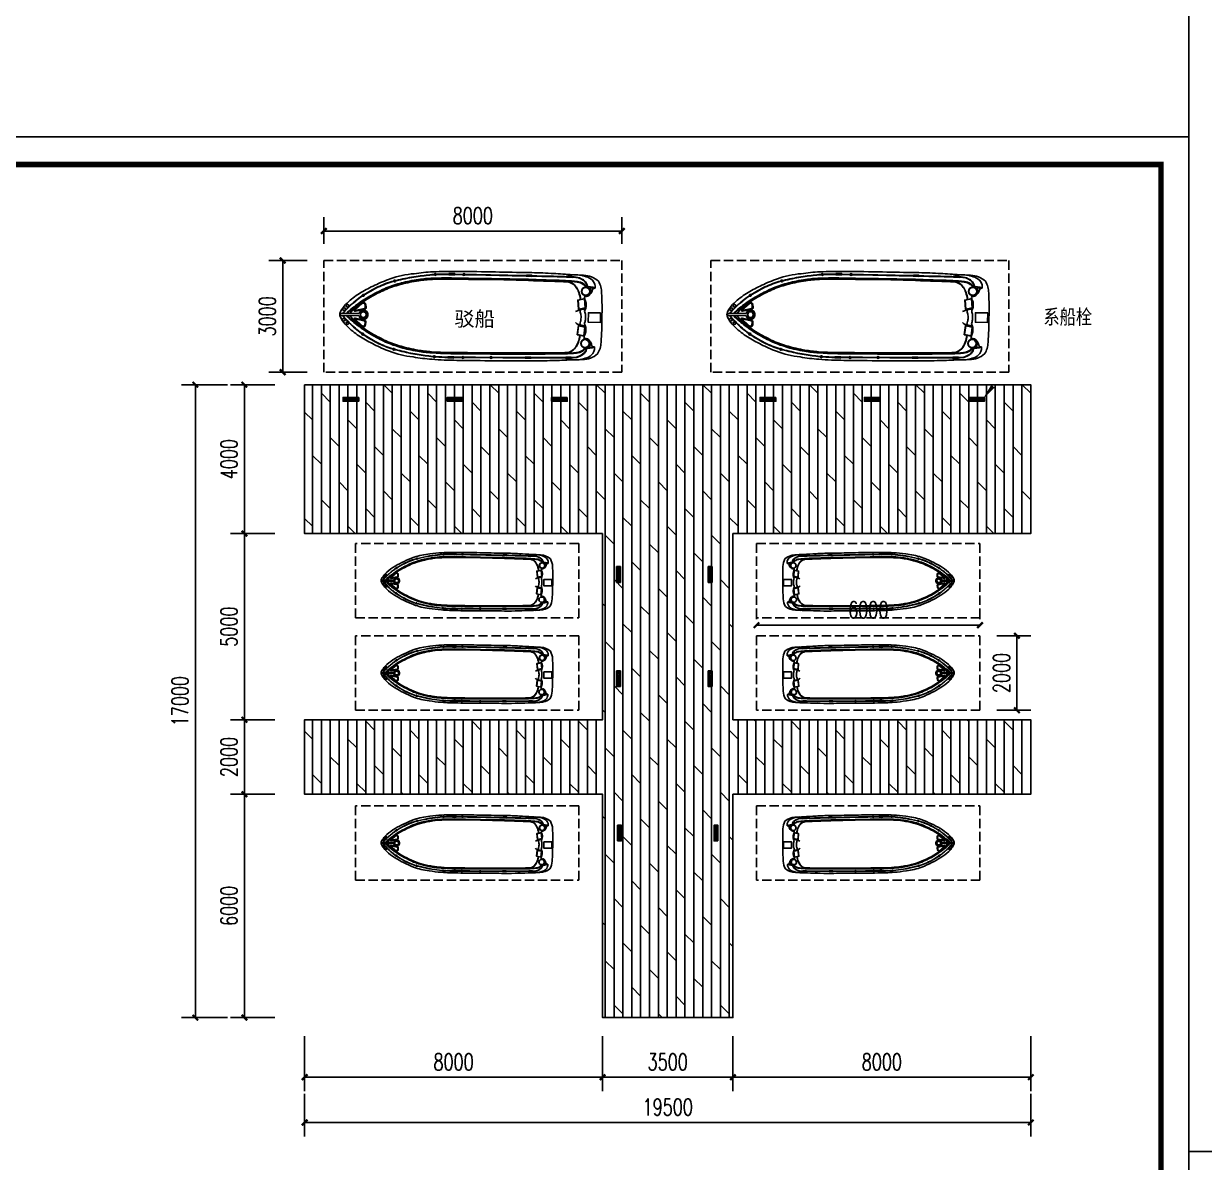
# Model space of a CAD drawing. Extents: x 343640352 to 343860175, y 671810750 to 672046431.
# Drawn here: x 343775422 to 343807129, y 671969740 to 672000327 of the extents above; entities that cross this region are included whole.
import ezdxf

# ---------------------------------------------------------------- set-up
doc = ezdxf.new("R2010")
doc.units = 0
doc.header["$LTSCALE"] = 1000
doc.linetypes.add('-6_350_HOLE$0$DASH', pattern=[0.35, 0.25, -0.1])
doc.layers.add('00标注文字', color=2, linetype='Continuous', lineweight=15)
for name, color, linetype in [('DIM_SYMB', 3, 'Continuous'), ('furniture', 6, 'Continuous'), ('PUB_DIM', 3, 'Continuous'), ('PUB_TEXT', 7, 'Continuous'), ('栏杆', 6, 'Continuous')]:
    doc.layers.add(name, color=color, linetype=linetype)
doc.styles.add('-宋体', font='', dxfattribs={"width": 0.8})
doc.styles.add('_TCH_DIM_T3', font='SIMPLEX.shx', dxfattribs={"width": 0.705882, "bigfont": 'hztxt.shx'})
doc.styles.get("Standard").update_dxf_attribs({"font": ''})
doc.styles.get('-宋体').set_extended_font_data('SimSun')
doc.styles.get('Standard').set_extended_font_data('SimSun')
doc.dimstyles.new('_TCH_ARCH&&150', dxfattribs={"dimtxt": 446.25, "dimasz": 150, "dimexe": 375, "dimexo": 450, "dimgap": 189.375, "dimtad": 1, "dimdec": 0, "dimzin": 0, "dimdsep": 46, "dimtxsty": '_TCH_DIM_T3', "dimblk": 'ARCHTICK', "dimcen": 0.09, "dimclrt": 7, "dimazin": 2, "dimtfac": 1, "dimtdec": 0, "dimtix": 1, "dimtmove": 2, "dimatfit": 3, "dimfxl": 0, "dimtolj": 1, "dimtzin": 0, "dimarcsym": 0})

# ---------------------------------------------------------------- blocks, each defined once
blk = doc.blocks.new('游艇码头系船柱')
at = {"layer": 'DIM_SYMB'}
for p, q in [((0.04, 0.1), (0.045, 0.1)), ((0.04, 0.05), (0.045, 0.05)), ((0.045, 0.1), (0.045, 0.05)), ((0.045, 0.095), (0.096, 0.095)), ((0.045, 0.055), (0.096, 0.055)), ((0.15, 0.11), (0.19, 0.11)), ((0.15, 0.04), (0.19, 0.04)), ((0.43, 0.095), (0.18, 0.095)), ((0.43, 0.055), (0.18, 0.055)), ((0.46, 0.11), (0.42, 0.11)), ((0.46, 0.04), (0.42, 0.04)), ((0.565, 0.095), (0.514, 0.095)), ((0.565, 0.055), (0.514, 0.055)), ((0.57, 0.1), (0.565, 0.1)), ((0.565, 0.1), (0.565, 0.05)), ((0.57, 0.05), (0.565, 0.05))]:
    blk.add_line(p, q, dxfattribs=at)
blk.add_lwpolyline([(0, 0.15), (0.61, 0.15), (0.61, 0), (0, 0)], close=True, dxfattribs=at)
for centre, radius in [((0.13, 0.075), 0.04), ((0.13, 0.075), 0.035), ((0.48, 0.075), 0.04), ((0.48, 0.075), 0.035)]:
    blk.add_circle(centre, radius, dxfattribs=at)
for centre, radius, start, end in [((0.046, 0.075), 0.0256, 102.6804, 257.3196), ((0.151, 0.075), 0.035, 325.1501, 34.8499), ((0.19, 0.075), 0.035, 34.8499, 90), ((0.19, 0.075), 0.035, 270, 325.1501), ((0.42, 0.075), 0.035, 90, 145.1501), ((0.42, 0.075), 0.035, 214.8499, 270), ((0.459, 0.075), 0.035, 145.1501, 214.8499), ((0.564, 0.075), 0.0256, 282.6804, 77.3196)]:
    blk.add_arc(centre, radius, start, end, dxfattribs=at)
blk = doc.blocks.new('*U22')
at = {"layer": '00标注文字', "xscale": -693.1336901761795, "yscale": 693.1336901761795, "zscale": 693.1336901761795}
blk.add_blockref('游艇码头系船柱', (211, -52), dxfattribs=at)
blk = doc.blocks.new('*U23')
at = {"layer": '栏杆', "color": 0, "linetype": 'ByBlock', "lineweight": -2, "transparency": 16777216}
for p in [(0, 0), (2800, 0)]:
    blk.add_blockref('*U22', p, dxfattribs=at)
blk = doc.blocks.new('*U24')
at = {"layer": '00标注文字', "xscale": -693.1336901761795, "yscale": 693.1336901761795, "zscale": 693.1336901761795}
blk.add_blockref('游艇码头系船柱', (211, -52), dxfattribs=at)
blk = doc.blocks.new('*U25')
at = {"layer": '栏杆', "color": 0, "linetype": 'ByBlock', "lineweight": -2, "transparency": 16777216}
for p in [(0, 0), (2800, 0)]:
    blk.add_blockref('*U24', p, dxfattribs=at)
blk = doc.blocks.new('A$C8620f102')
for p, q in [((1.268, 1.921), (1.262, 1.909)), ((3.833, 1.921), (3.84, 1.909))]:
    blk.add_line(p, q)
for points in [[(2.551, 1.341, -0.01736), (1.42, 1.368, -0.12634), (0.887, 1.52, -0.172899), (0.62, 2.207, -0.013884), (0.596, 2.82, -0.008973), (0.555, 3.695, -0.01509), (0.528, 4.697, 0.002245), (0.518, 6.241, -0.003342), (0.514, 7.955, -0.016984), (0.549, 9.103, -0.024546), (0.644, 9.964, -0.067942), (0.894, 11.047, -0.033948), (1.197, 11.753, -0.022001), (1.533, 12.382, -0.042872), (1.956, 12.94, -0.059514), (2.26, 13.208, -0.046364), (2.433, 13.309, -0.104882), (2.551, 13.341, -0.104882)], [(0.682, 3.757, 0.006425), (0.669, 4.701, 0.002217), (0.659, 6.243, -0.003368), (0.649, 7.97, -0.024633), (0.668, 9.058, -0.015037), (0.757, 9.773, -0.025439), (0.825, 10.169, -0.013843), (1.017, 10.982, -0.040266), (1.317, 11.705, -0.016729), (1.689, 12.335, -0.029739), (2.166, 12.908, 0.01525), (2.423, 13.147, -0.132389), (2.478, 13.181, -0.028442), (2.502, 13.188, -0.028442)], [(0.695, 3.757, 0.006424), (0.683, 4.702, 0.002217), (0.672, 6.243, -0.003368), (0.662, 7.97, -0.024633), (0.682, 9.057, -0.015038), (0.77, 9.771, -0.025461), (0.838, 10.166, -0.013839), (1.03, 10.978, -0.040238), (1.329, 11.698, -0.016715), (1.701, 12.327, -0.029693), (2.176, 12.898, 0.015234), (2.433, 13.137, -0.134036), (2.482, 13.168, -0.024879), (2.502, 13.174, -0.024879)], [(0.842, 9.12, -0.031596), (0.907, 9.752, -0.004928), (0.985, 10.169, -0.02844), (1.18, 10.88, -0.042875), (1.475, 11.56, -0.035347), (1.839, 12.205, -0.024093), (2.247, 12.759, -0.079837), (2.502, 13.025)], [(0.855, 9.119, -0.031592), (0.92, 9.75, -0.004926), (0.999, 10.166, -0.028436), (1.193, 10.875, -0.042895), (1.487, 11.554, -0.035363), (1.851, 12.197, -0.024111), (2.258, 12.751, -0.077658), (2.502, 13.008, -0.077658)], [(0.869, 9.119, -0.031588), (0.934, 9.748, -0.004924), (1.012, 10.163, -0.028433), (1.207, 10.871, -0.042917), (1.499, 11.548, -0.035379), (1.862, 12.19, -0.02413), (2.269, 12.742, -0.075408), (2.502, 12.99, -0.075408)], [(2.551, 1.341, 0.01736), (3.681, 1.368, 0.12634), (4.214, 1.52, 0.172899), (4.481, 2.207, 0.013884), (4.505, 2.82, 0.008973), (4.546, 3.695, 0.01509), (4.573, 4.697, -0.002245), (4.583, 6.241, 0.003342), (4.587, 7.955, 0.016984), (4.552, 9.103, 0.024546), (4.457, 9.964, 0.067942), (4.207, 11.047, 0.033948), (3.904, 11.753, 0.022001), (3.568, 12.382, 0.042872), (3.145, 12.94, 0.059514), (2.841, 13.208, 0.046364), (2.668, 13.309, 0.104882), (2.551, 13.341, 0.104882)], [(4.42, 3.757, -0.006425), (4.432, 4.701, -0.002217), (4.442, 6.243, 0.003368), (4.453, 7.97, 0.024633), (4.433, 9.058, 0.015037), (4.344, 9.773, 0.025439), (4.276, 10.169, 0.013843), (4.084, 10.982, 0.040266), (3.784, 11.705, 0.016729), (3.412, 12.335, 0.029739), (2.935, 12.908, -0.01525), (2.678, 13.147, 0.132389), (2.623, 13.181, 0.028442), (2.599, 13.188, 0.028442)], [(4.406, 3.757, -0.006424), (4.418, 4.702, -0.002217), (4.429, 6.243, 0.003368), (4.439, 7.97, 0.024633), (4.419, 9.057, 0.015038), (4.331, 9.771, 0.025461), (4.263, 10.166, 0.013839), (4.071, 10.978, 0.040238), (3.772, 11.698, 0.016715), (3.4, 12.327, 0.029693), (2.925, 12.898, -0.015234), (2.668, 13.137, 0.134036), (2.619, 13.168, 0.024879), (2.599, 13.174, 0.024879)], [(4.259, 9.12, 0.031596), (4.194, 9.752, 0.004928), (4.116, 10.169, 0.02844), (3.921, 10.88, 0.042875), (3.626, 11.56, 0.035347), (3.262, 12.205, 0.024093), (2.854, 12.759, 0.079837), (2.599, 13.025)], [(4.246, 9.119, 0.031592), (4.181, 9.75, 0.004926), (4.103, 10.166, 0.028436), (3.908, 10.875, 0.042895), (3.614, 11.554, 0.035363), (3.25, 12.197, 0.024111), (2.843, 12.751, 0.077658), (2.599, 13.008, 0.077658)], [(4.232, 9.119, 0.031588), (4.167, 9.748, 0.004924), (4.089, 10.163, 0.028433), (3.895, 10.871, 0.042917), (3.602, 11.548, 0.035379), (3.239, 12.19, 0.02413), (2.832, 12.742, 0.075408), (2.599, 12.99, 0.075408)], [(0.897, 9.118, -0.031581), (0.961, 9.743, -0.00492), (1.039, 10.157, -0.028426), (1.233, 10.862, -0.042959), (1.524, 11.536, -0.035411), (1.885, 12.175, -0.028829), (2.227, 12.638, -0.092336), (2.502, 12.86, -0.080328)], [(2.093, 12.151), (2.204, 12.143, 0.382221), (2.306, 12.207), (2.389, 12.629, 0.786544), (2.329, 12.677), (2.011, 12.339, 0.616464), (2.093, 12.151, 3.844907)], [(4.204, 9.118, 0.031581), (4.14, 9.743, 0.00492), (4.062, 10.157, 0.028426), (3.868, 10.862, 0.042959), (3.577, 11.536, 0.035411), (3.216, 12.175, 0.028829), (2.874, 12.638, 0.092336), (2.599, 12.86, 0.080328)], [(3.008, 12.151), (2.897, 12.143, -0.382221), (2.795, 12.207), (2.712, 12.629, -0.786544), (2.772, 12.677), (3.09, 12.339, -0.616464), (3.008, 12.151, -3.844907)], [(0.842, 9.12), (0.822, 8.712), (0.812, 8.241), (0.817, 7.472), (0.817, 6.417), (0.837, 4.724, -0.002601), (0.857, 3.805, 0.004411), (0.873, 3.024, 0.013009), (0.91, 2.487, 0.113396), (1.012, 2.2, 0.146005), (1.152, 2.079, 1.595219)], [(0.855, 9.119), (0.836, 8.712), (0.826, 8.241), (0.831, 7.472), (0.831, 6.417), (0.851, 4.724, -0.002601), (0.871, 3.805, 0.004411), (0.887, 3.024, 0.013003), (0.923, 2.488, 0.113337), (1.023, 2.207, 0.144821), (1.155, 2.093, 0.138987)], [(0.869, 9.119), (0.85, 8.711), (0.84, 8.24), (0.845, 7.472), (0.845, 6.417), (0.864, 4.725, -0.002601), (0.885, 3.806, 0.00441), (0.901, 3.025, 0.012997), (0.937, 2.49, 0.113276), (1.035, 2.215, 0.142458), (1.159, 2.106, 0.142458)], [(0.897, 9.117), (0.877, 8.711), (0.868, 8.24), (0.873, 7.472), (0.873, 6.417), (0.892, 4.725, -0.002601), (0.912, 3.806, 0.00441), (0.929, 3.026, 0.002867), (0.934, 2.908, 0.002867)], [(4.232, 9.119), (4.251, 8.711), (4.261, 8.24), (4.256, 7.472), (4.256, 6.417), (4.237, 4.725, 0.002601), (4.217, 3.806, -0.00441), (4.2, 3.025, -0.012997), (4.164, 2.49, -0.113276), (4.066, 2.215, -0.142458), (3.942, 2.106, -0.142458)], [(4.246, 9.119), (4.265, 8.712), (4.275, 8.241), (4.27, 7.472), (4.27, 6.417), (4.25, 4.724, 0.002601), (4.23, 3.805, -0.004411), (4.214, 3.024, -0.013003), (4.178, 2.488, -0.113337), (4.078, 2.207, -0.144821), (3.946, 2.093, -0.138987)], [(4.259, 9.12), (4.279, 8.712), (4.289, 8.241), (4.284, 7.472), (4.284, 6.417), (4.264, 4.724, 0.002601), (4.244, 3.805, -0.004411), (4.228, 3.024, -0.013009), (4.191, 2.487, -0.113396), (4.089, 2.2, -0.146005), (3.949, 2.079, -1.595219)], [(4.204, 9.117), (4.224, 8.711), (4.233, 8.24), (4.228, 7.472), (4.228, 6.417), (4.209, 4.725, 0.002601), (4.189, 3.806, -0.00441), (4.172, 3.026, -0.002867), (4.167, 2.908, -0.002867)], [(0.682, 3.757, -0.002942), (0.692, 3.07, 0.002013), (0.701, 2.633, 0.130442), (0.778, 2.321, 0.261246), (1.143, 2.01, 0.209197)], [(0.695, 3.757, -0.002941), (0.705, 3.07, 0.002014), (0.715, 2.633, 0.130992), (0.791, 2.327, 0.261832), (1.146, 2.024, 0.261832)], [(1.73, 2.337, -0.043334), (1.415, 2.417, -0.18333), (0.998, 2.737, -0.123985), (0.911, 3.114, 0.015377), (0.892, 3.387)], [(3.371, 2.337, 0.043334), (3.687, 2.417, 0.18333), (4.103, 2.737, 0.123985), (4.19, 3.114, -0.015377), (4.209, 3.387)], [(4.406, 3.757, 0.002941), (4.396, 3.07, -0.002014), (4.386, 2.633, -0.130992), (4.31, 2.327, -0.261832), (3.955, 2.024, -0.261832)], [(4.42, 3.757, 0.002942), (4.41, 3.07, -0.002013), (4.4, 2.633, -0.130442), (4.323, 2.321, -0.261246), (3.958, 2.01, -0.209197)], [(1.727, 2.323, -0.043195), (1.41, 2.404, -0.183415), (0.986, 2.73, -0.094511), (0.901, 3.02)], [(3.374, 2.323, 0.043195), (3.691, 2.404, 0.183415), (4.115, 2.73, 0.094511), (4.2, 3.02)], [(1.205, 1.672, -0.164393), (0.99, 1.699, -0.188684), (0.742, 1.936, -0.10758), (0.602, 2.549)], [(3.896, 1.672, 0.164393), (4.111, 1.699, 0.188684), (4.359, 1.936, 0.10758), (4.499, 2.549)]]:
    blk.add_lwpolyline(points, format="xyb")
for points in [[(2.502, 12.456), (2.502, 13.3)], [(2.502, 13.3), (2.502, 12.45)], [(2.599, 13.3), (2.599, 12.45)], [(2.599, 12.456), (2.599, 13.3)], [(0.643, 8.368), (0.619, 8.368), (0.619, 8.105), (0.645, 8.105)], [(0.659, 8.105), (0.677, 8.105), (0.677, 8.368), (0.657, 8.368)], [(4.442, 8.105), (4.424, 8.105), (4.424, 8.368), (4.444, 8.368)], [(4.458, 8.368), (4.482, 8.368), (4.482, 8.105), (4.456, 8.105)], [(0.669, 4.823), (0.651, 4.823), (0.651, 4.571), (0.672, 4.571)], [(0.686, 4.571), (0.7, 4.571), (0.7, 4.823), (0.682, 4.823)], [(4.415, 4.571), (4.401, 4.571), (4.401, 4.823), (4.419, 4.823)], [(4.432, 4.823), (4.45, 4.823), (4.45, 4.571), (4.429, 4.571)], [(0.693, 2.976), (0.668, 2.976), (0.668, 2.721), (0.699, 2.721)], [(0.712, 2.721), (0.722, 2.721), (0.722, 2.976), (0.707, 2.976)], [(4.389, 2.721), (4.379, 2.721), (4.379, 2.976), (4.394, 2.976)], [(4.408, 2.976), (4.433, 2.976), (4.433, 2.721), (4.402, 2.721)]]:
    blk.add_lwpolyline(points)
for points in [[(2.095, 12.185), (2.208, 12.177, 0.383069), (2.273, 12.216), (2.356, 12.642, 0.853636), (2.351, 12.65), (2.037, 12.316, 0.613527)], [(3.006, 12.185), (2.893, 12.177, -0.383069), (2.828, 12.216), (2.745, 12.642, -0.853636), (2.75, 12.65), (3.064, 12.316, -0.613527)]]:
    blk.add_lwpolyline(points, format="xyb", close=True)
for points in [[(2.125, 2.097), (2.184, 2.415), (1.757, 2.461), (1.687, 2.14)], [(2.113, 2.112), (2.168, 2.403), (1.768, 2.446), (1.703, 2.153)], [(2.976, 2.097), (2.917, 2.415), (3.344, 2.461), (3.414, 2.14)], [(2.988, 2.112), (2.933, 2.403), (3.333, 2.446), (3.398, 2.153)], [(2.333, 1.403), (2.333, 1.961), (2.768, 1.961), (2.768, 1.403)]]:
    blk.add_lwpolyline(points, close=True)
for centre, radius in [((2.154, 12.993), 0.0564), ((2.313, 13.148), 0.0628), ((2.788, 13.148), 0.0628), ((2.947, 12.993), 0.0564), ((2.537, 12.256), 0.139), ((2.564, 12.256), 0.139), ((1.354, 2.097), 0.196), ((1.354, 2.097), 0.182), ((3.747, 2.097), 0.196), ((3.747, 2.097), 0.182)]:
    blk.add_circle(centre, radius)
for centre, radius, start, end in [((2.551, 13.234), 0.0821, 53.9074, 126.0926), ((2.551, 13.234), 0.0821, 53.9074, 126.0926), ((2.537, 12.256), 0.204, 99.884, 72.3335), ((2.564, 12.256), 0.204, 107.6665, 80.116), ((1.663, 12.276), 0.0427, 70.2304, 225.3725), ((1.663, 12.276), 0.0427, 244.0102, 51.5927), ((3.438, 12.276), 0.0427, 128.4073, 295.9898), ((3.438, 12.276), 0.0427, 314.6275, 109.7696), ((0.986, 10.846), 0.0427, 81.6158, 249.7115), ((0.986, 10.846), 0.0427, 268.3466, 62.9808), ((4.115, 10.846), 0.0427, 117.0192, 271.6534), ((4.115, 10.846), 0.0427, 290.2885, 98.3842), ((0.667, 8.989), 0.0427, 91.3196, 261.7261), ((0.667, 8.989), 0.0427, 280.385, 72.6607), ((4.434, 8.989), 0.0427, 107.3393, 259.615), ((4.434, 8.989), 0.0427, 278.2739, 88.6804), ((0.652, 7.675), 0.0427, 95.0301, 265.1292), ((0.652, 7.675), 0.0427, 283.7894, 76.3699), ((4.449, 7.675), 0.0427, 103.6301, 256.2106), ((4.449, 7.675), 0.0427, 274.8708, 84.9699), ((4.439, 6.391), 0.0427, 101.222, 257.4711), ((4.439, 6.391), 0.0427, 276.0953, 82.5978), ((1.773, 1.953), 0.633, 165.9957, 206.3313), ((1.816, 1.84), 0.633, 172.1254, 195.3579), ((1.354, 2.097), 0.238, 225.7726, 10.6742), ((1.354, 2.097), 0.21, 243.7243, 10.6742), ((3.747, 2.097), 0.238, 169.3258, 314.2274), ((3.747, 2.097), 0.21, 169.3258, 296.2757), ((3.328, 1.953), 0.633, 333.6687, 14.0043), ((3.285, 1.84), 0.633, 344.6421, 7.8746)]:
    blk.add_arc(centre, radius, start, end)
for points in [[(2.285, 2.551), (2.245, 2.458), (2.204, 2.333), (2.16, 2.098)], [(2.792, 2.551), (2.856, 2.458), (2.897, 2.333), (2.941, 2.098)], [(1.532, 1.939), (1.472, 1.874), (1.333, 1.805), (1.252, 1.781), (1.213, 1.726), (1.205, 1.672)], [(2.551, 2.09), (2.435, 2.096), (2.358, 2.113), (2.259, 2.137), (2.176, 2.105), (1.995, 2.067), (1.801, 2.095), (1.703, 2.137), (1.639, 2.146), (1.547, 2.133)], [(2.551, 2.09), (2.666, 2.096), (2.743, 2.113), (2.842, 2.137), (2.925, 2.105), (3.106, 2.067), (3.3, 2.095), (3.399, 2.137), (3.462, 2.146), (3.554, 2.133)], [(3.569, 1.939), (3.629, 1.874), (3.768, 1.805), (3.849, 1.781), (3.888, 1.726), (3.896, 1.672)]]:
    blk.add_spline(points, degree=3)
for points in [[(2.551, 2.297), (2.512, 2.298), (2.446, 2.299), (2.351, 2.319), (2.271, 2.356), (2.221, 2.334), (2.203, 2.325)], [(2.551, 2.297), (2.589, 2.298), (2.655, 2.299), (2.75, 2.319), (2.83, 2.356), (2.88, 2.334), (2.898, 2.325)]]:
    blk.add_open_spline(points, degree=3, knots=[0, 0, 0, 0, 0.00840925, 0.01405459, 0.02148076, 0.02583256, 0.02583256, 0.02583256, 0.02583256])
blk = doc.blocks.new('rgthtyjyuk')
blk.add_lwpolyline([(0, 0), (420, 0), (420, 297), (0, 297)], close=True)
at = {"const_width": 1}
blk.add_lwpolyline([(6.97, 5), (415, 5), (415, 292), (6.97, 292)], close=True, dxfattribs=at)
blk = doc.blocks.new('_ArchTick')
at = {"color": 0, "linetype": 'ByBlock', "const_width": 0.4}
blk.add_lwpolyline([(-0.5, -0.5), (0.5, 0.5)], dxfattribs=at)
blk = doc.blocks.new('*D236')
at = {"layer": 'Defpoints', "color": 0, "transparency": 16777216}
for p in [(343782968, 671972028), (343802468, 671972028), (343802468, 671970812)]:
    blk.add_point(p, dxfattribs=at)
at = {"layer": 'PUB_DIM', "color": 0, "lineweight": -2, "transparency": 16777216}
for p, q in [((343782968, 671971578), (343782968, 671970437)), ((343802468, 671971578), (343802468, 671970437)), ((343782968, 671970812), (343802468, 671970812))]:
    blk.add_line(p, q, dxfattribs=at)
at = {"layer": 'PUB_DIM', "color": 0, "lineweight": -2, "transparency": 16777216, "xscale": 150, "yscale": 150, "zscale": 150, "rotation": 180}
blk.add_blockref('_ArchTick', (343782968, 671970812), dxfattribs=at)
at = {"layer": 'PUB_DIM', "color": 0, "lineweight": -2, "transparency": 16777216, "xscale": 150, "yscale": 150, "zscale": 150}
blk.add_blockref('_ArchTick', (343802468, 671970812), dxfattribs=at)
at = {"layer": 'PUB_DIM', "color": 7, "transparency": 16777216, "insert": (343792718, 671971224), "char_height": 446.2, "attachment_point": 5, "style": '_TCH_DIM_T3'}
blk.add_mtext('\\A1;19500', dxfattribs=at)
blk = doc.blocks.new('*D237')
at = {"layer": 'Defpoints', "color": 0, "transparency": 16777216}
for p in [(343782967.552927, 671973577.813153), (343790967.552927, 671973577.813153), (343790967.552927, 671972027.813153)]:
    blk.add_point(p, dxfattribs=at)
at = {"layer": 'PUB_DIM', "color": 0, "lineweight": -2, "transparency": 16777216}
for p, q in [((343782967.552927, 671973127.813153), (343782967.552927, 671971652.813153)), ((343790967.552927, 671973127.813153), (343790967.552927, 671971652.813153)), ((343782967.552927, 671972027.813153), (343790967.552927, 671972027.813153))]:
    blk.add_line(p, q, dxfattribs=at)
at = {"layer": 'PUB_DIM', "color": 0, "lineweight": -2, "transparency": 16777216, "xscale": 150, "yscale": 150, "zscale": 150, "rotation": 180}
blk.add_blockref('_ArchTick', (343782967.552927, 671972027.813153), dxfattribs=at)
at = {"layer": 'PUB_DIM', "color": 0, "lineweight": -2, "transparency": 16777216, "xscale": 150, "yscale": 150, "zscale": 150}
blk.add_blockref('_ArchTick', (343790967.552927, 671972027.813153), dxfattribs=at)
at = {"layer": 'PUB_DIM', "color": 7, "transparency": 16777216, "insert": (343786967.552927, 671972440.313153), "char_height": 446.25, "attachment_point": 5, "style": '_TCH_DIM_T3'}
blk.add_mtext('\\A1;8000', dxfattribs=at)
blk = doc.blocks.new('*D238')
at = {"layer": 'Defpoints', "color": 0, "transparency": 16777216}
for p in [(343790967.552927, 671973577.813153), (343794467.552927, 671973577.813153), (343794467.552927, 671972027.813153)]:
    blk.add_point(p, dxfattribs=at)
at = {"layer": 'PUB_DIM', "color": 0, "lineweight": -2, "transparency": 16777216}
for p, q in [((343790967.552927, 671973127.813153), (343790967.552927, 671971652.813153)), ((343794467.552927, 671973127.813153), (343794467.552927, 671971652.813153)), ((343790967.552927, 671972027.813153), (343794467.552927, 671972027.813153))]:
    blk.add_line(p, q, dxfattribs=at)
at = {"layer": 'PUB_DIM', "color": 0, "lineweight": -2, "transparency": 16777216, "xscale": 150, "yscale": 150, "zscale": 150, "rotation": 180}
blk.add_blockref('_ArchTick', (343790967.552927, 671972027.813153), dxfattribs=at)
at = {"layer": 'PUB_DIM', "color": 0, "lineweight": -2, "transparency": 16777216, "xscale": 150, "yscale": 150, "zscale": 150}
blk.add_blockref('_ArchTick', (343794467.552927, 671972027.813153), dxfattribs=at)
at = {"layer": 'PUB_DIM', "color": 7, "transparency": 16777216, "insert": (343792717.552927, 671972440.313153), "char_height": 446.25, "attachment_point": 5, "style": '_TCH_DIM_T3'}
blk.add_mtext('\\A1;3500', dxfattribs=at)
blk = doc.blocks.new('*D239')
at = {"layer": 'Defpoints', "color": 0, "transparency": 16777216}
for p in [(343794467.552927, 671973577.813153), (343802467.552927, 671973577.813153), (343802467.552927, 671972027.813153)]:
    blk.add_point(p, dxfattribs=at)
at = {"layer": 'PUB_DIM', "color": 0, "lineweight": -2, "transparency": 16777216}
for p, q in [((343794467.552927, 671973127.813153), (343794467.552927, 671971652.813153)), ((343802467.552927, 671973127.813153), (343802467.552927, 671971652.813153)), ((343794467.552927, 671972027.813153), (343802467.552927, 671972027.813153))]:
    blk.add_line(p, q, dxfattribs=at)
at = {"layer": 'PUB_DIM', "color": 0, "lineweight": -2, "transparency": 16777216, "xscale": 150, "yscale": 150, "zscale": 150, "rotation": 180}
blk.add_blockref('_ArchTick', (343794467.552927, 671972027.813153), dxfattribs=at)
at = {"layer": 'PUB_DIM', "color": 0, "lineweight": -2, "transparency": 16777216, "xscale": 150, "yscale": 150, "zscale": 150}
blk.add_blockref('_ArchTick', (343802467.552927, 671972027.813153), dxfattribs=at)
at = {"layer": 'PUB_DIM', "color": 7, "transparency": 16777216, "insert": (343798467.552927, 671972440.313153), "char_height": 446.25, "attachment_point": 5, "style": '_TCH_DIM_T3'}
blk.add_mtext('\\A1;8000', dxfattribs=at)
blk = doc.blocks.new('*D245')
at = {"layer": 'Defpoints', "color": 0, "transparency": 16777216}
for p in [(343780033, 671990629), (343781350, 671990629), (343781350, 671973629)]:
    blk.add_point(p, dxfattribs=at)
at = {"layer": 'PUB_DIM', "color": 0, "lineweight": -2, "transparency": 16777216}
for p, q in [((343780900, 671990629), (343779658, 671990629)), ((343780033, 671973629), (343780033, 671990629)), ((343780900, 671973629), (343779658, 671973629))]:
    blk.add_line(p, q, dxfattribs=at)
at = {"layer": 'PUB_DIM', "color": 0, "lineweight": -2, "transparency": 16777216, "xscale": 150, "yscale": 150, "zscale": 150}
for p, rotation in [((343780033, 671990629), 90), ((343780033, 671973629), 270)]:
    blk.add_blockref('_ArchTick', p, dxfattribs=dict(at, rotation=rotation))
at = {"layer": 'PUB_DIM', "color": 7, "transparency": 16777216, "insert": (343779621, 671982129), "char_height": 446.2, "attachment_point": 5, "rotation": 90, "style": '_TCH_DIM_T3'}
blk.add_mtext('\\A1;17000', dxfattribs=at)
blk = doc.blocks.new('*D246')
at = {"layer": 'Defpoints', "color": 0, "transparency": 16777216}
for p in [(343781350, 671990629), (343782619, 671990629), (343782619, 671986629)]:
    blk.add_point(p, dxfattribs=at)
at = {"layer": 'PUB_DIM', "color": 0, "lineweight": -2, "transparency": 16777216}
for p, q in [((343782169, 671990629), (343780975, 671990629)), ((343781350, 671986629), (343781350, 671990629)), ((343782169, 671986629), (343780975, 671986629))]:
    blk.add_line(p, q, dxfattribs=at)
at = {"layer": 'PUB_DIM', "color": 0, "lineweight": -2, "transparency": 16777216, "xscale": 150, "yscale": 150, "zscale": 150}
for p, rotation in [((343781350, 671990629), 90), ((343781350, 671986629), 270)]:
    blk.add_blockref('_ArchTick', p, dxfattribs=dict(at, rotation=rotation))
at = {"layer": 'PUB_DIM', "color": 7, "transparency": 16777216, "insert": (343780937, 671988629), "char_height": 446.2, "attachment_point": 5, "rotation": 90, "style": '_TCH_DIM_T3'}
blk.add_mtext('\\A1;4000', dxfattribs=at)
blk = doc.blocks.new('*D247')
at = {"layer": 'Defpoints', "color": 0, "transparency": 16777216}
for p in [(343781350, 671986629), (343782619, 671986629), (343782619, 671981629)]:
    blk.add_point(p, dxfattribs=at)
at = {"layer": 'PUB_DIM', "color": 0, "lineweight": -2, "transparency": 16777216}
for p, q in [((343782169, 671986629), (343780975, 671986629)), ((343781350, 671981629), (343781350, 671986629)), ((343782169, 671981629), (343780975, 671981629))]:
    blk.add_line(p, q, dxfattribs=at)
at = {"layer": 'PUB_DIM', "color": 0, "lineweight": -2, "transparency": 16777216, "xscale": 150, "yscale": 150, "zscale": 150}
for p, rotation in [((343781350, 671986629), 90), ((343781350, 671981629), 270)]:
    blk.add_blockref('_ArchTick', p, dxfattribs=dict(at, rotation=rotation))
at = {"layer": 'PUB_DIM', "color": 7, "transparency": 16777216, "insert": (343780937, 671984129), "char_height": 446.2, "attachment_point": 5, "rotation": 90, "style": '_TCH_DIM_T3'}
blk.add_mtext('\\A1;5000', dxfattribs=at)
blk = doc.blocks.new('*D248')
at = {"layer": 'Defpoints', "color": 0, "transparency": 16777216}
for p in [(343781350, 671981629), (343782619, 671981629), (343782619, 671979629)]:
    blk.add_point(p, dxfattribs=at)
at = {"layer": 'PUB_DIM', "color": 0, "lineweight": -2, "transparency": 16777216}
for p, q in [((343782169, 671981629), (343780975, 671981629)), ((343781350, 671979629), (343781350, 671981629)), ((343782169, 671979629), (343780975, 671979629))]:
    blk.add_line(p, q, dxfattribs=at)
at = {"layer": 'PUB_DIM', "color": 0, "lineweight": -2, "transparency": 16777216, "xscale": 150, "yscale": 150, "zscale": 150}
for p, rotation in [((343781350, 671981629), 90), ((343781350, 671979629), 270)]:
    blk.add_blockref('_ArchTick', p, dxfattribs=dict(at, rotation=rotation))
at = {"layer": 'PUB_DIM', "color": 7, "transparency": 16777216, "insert": (343780937, 671980629), "char_height": 446.2, "attachment_point": 5, "rotation": 90, "style": '_TCH_DIM_T3'}
blk.add_mtext('\\A1;2000', dxfattribs=at)
blk = doc.blocks.new('*D249')
at = {"layer": 'Defpoints', "color": 0, "transparency": 16777216}
for p in [(343781350, 671979629), (343782619, 671979629), (343782619, 671973629)]:
    blk.add_point(p, dxfattribs=at)
at = {"layer": 'PUB_DIM', "color": 0, "lineweight": -2, "transparency": 16777216}
for p, q in [((343782169, 671979629), (343780975, 671979629)), ((343781350, 671973629), (343781350, 671979629)), ((343782169, 671973629), (343780975, 671973629))]:
    blk.add_line(p, q, dxfattribs=at)
at = {"layer": 'PUB_DIM', "color": 0, "lineweight": -2, "transparency": 16777216, "xscale": 150, "yscale": 150, "zscale": 150}
for p, rotation in [((343781350, 671979629), 90), ((343781350, 671973629), 270)]:
    blk.add_blockref('_ArchTick', p, dxfattribs=dict(at, rotation=rotation))
at = {"layer": 'PUB_DIM', "color": 7, "transparency": 16777216, "insert": (343780937, 671976629), "char_height": 446.2, "attachment_point": 5, "rotation": 90, "style": '_TCH_DIM_T3'}
blk.add_mtext('\\A1;6000', dxfattribs=at)
blk = doc.blocks.new('*D261')
at = {"layer": 'Defpoints', "color": 0, "transparency": 16777216}
for p in [(343801103, 671983885), (343802094, 671983885), (343801103, 671981885)]:
    blk.add_point(p, dxfattribs=at)
at = {"layer": 'PUB_DIM', "color": 0, "lineweight": -2, "transparency": 16777216}
for p, q in [((343801553, 671983885), (343802469, 671983885)), ((343802094, 671981885), (343802094, 671983885)), ((343801553, 671981885), (343802469, 671981885))]:
    blk.add_line(p, q, dxfattribs=at)
at = {"layer": 'PUB_DIM', "color": 0, "lineweight": -2, "transparency": 16777216, "xscale": 150, "yscale": 150, "zscale": 150}
for p, rotation in [((343802094, 671983885), 90), ((343802094, 671981885), 270)]:
    blk.add_blockref('_ArchTick', p, dxfattribs=dict(at, rotation=rotation))
at = {"layer": 'PUB_DIM', "color": 7, "transparency": 16777216, "insert": (343801681, 671982885), "char_height": 446.2, "attachment_point": 5, "rotation": 90, "style": '_TCH_DIM_T3'}
blk.add_mtext('\\A1;2000', dxfattribs=at)
blk = doc.blocks.new('*D262')
at = {"layer": 'Defpoints', "color": 0, "transparency": 16777216}
for p in [(343801103, 671984169), (343795103, 671983885), (343801103, 671983885)]:
    blk.add_point(p, dxfattribs=at)
at = {"layer": 'PUB_DIM', "color": 0, "lineweight": -2, "transparency": 16777216}
for p, q in [((343795103, 671984335), (343795103, 671984544)), ((343801103, 671984335), (343801103, 671984544)), ((343795103, 671984169), (343801103, 671984169))]:
    blk.add_line(p, q, dxfattribs=at)
at = {"layer": 'PUB_DIM', "color": 0, "lineweight": -2, "transparency": 16777216, "xscale": 150, "yscale": 150, "zscale": 150, "rotation": 180}
blk.add_blockref('_ArchTick', (343795103, 671984169), dxfattribs=at)
at = {"layer": 'PUB_DIM', "color": 0, "lineweight": -2, "transparency": 16777216, "xscale": 150, "yscale": 150, "zscale": 150}
blk.add_blockref('_ArchTick', (343801103, 671984169), dxfattribs=at)
at = {"layer": 'PUB_DIM', "color": 7, "transparency": 16777216, "insert": (343798103, 671984581), "char_height": 446.2, "attachment_point": 5, "style": '_TCH_DIM_T3'}
blk.add_mtext('\\A1;6000', dxfattribs=at)
blk = doc.blocks.new('*D263')
at = {"layer": 'Defpoints', "color": 0, "transparency": 16777216}
for p in [(343782378, 671993963), (343783484, 671993963), (343783484, 671990963)]:
    blk.add_point(p, dxfattribs=at)
at = {"layer": 'PUB_DIM', "color": 0, "lineweight": -2, "transparency": 16777216}
for p, q in [((343783034, 671993963), (343782003, 671993963)), ((343782378, 671990963), (343782378, 671993963)), ((343783034, 671990963), (343782003, 671990963))]:
    blk.add_line(p, q, dxfattribs=at)
at = {"layer": 'PUB_DIM', "color": 0, "lineweight": -2, "transparency": 16777216, "xscale": 150, "yscale": 150, "zscale": 150}
for p, rotation in [((343782378, 671993963), 90), ((343782378, 671990963), 270)]:
    blk.add_blockref('_ArchTick', p, dxfattribs=dict(at, rotation=rotation))
at = {"layer": 'PUB_DIM', "color": 7, "transparency": 16777216, "insert": (343781966, 671992463), "char_height": 446.2, "attachment_point": 5, "rotation": 90, "style": '_TCH_DIM_T3'}
blk.add_mtext('\\A1;3000', dxfattribs=at)
blk = doc.blocks.new('*D264')
at = {"layer": 'Defpoints', "color": 0, "transparency": 16777216}
for p in [(343791484, 671994756), (343783484, 671993963), (343791484, 671993963)]:
    blk.add_point(p, dxfattribs=at)
at = {"layer": 'PUB_DIM', "color": 0, "lineweight": -2, "transparency": 16777216}
for p, q in [((343783484, 671994413), (343783484, 671995131)), ((343791484, 671994413), (343791484, 671995131)), ((343783484, 671994756), (343791484, 671994756))]:
    blk.add_line(p, q, dxfattribs=at)
at = {"layer": 'PUB_DIM', "color": 0, "lineweight": -2, "transparency": 16777216, "xscale": 150, "yscale": 150, "zscale": 150, "rotation": 180}
blk.add_blockref('_ArchTick', (343783484, 671994756), dxfattribs=at)
at = {"layer": 'PUB_DIM', "color": 0, "lineweight": -2, "transparency": 16777216, "xscale": 150, "yscale": 150, "zscale": 150}
blk.add_blockref('_ArchTick', (343791484, 671994756), dxfattribs=at)
at = {"layer": 'PUB_DIM', "color": 7, "transparency": 16777216, "insert": (343787484, 671995168), "char_height": 446.2, "attachment_point": 5, "style": '_TCH_DIM_T3'}
blk.add_mtext('\\A1;8000', dxfattribs=at)

msp = doc.modelspace()

# ---------------------------------------------------------------- hatches: boundary and pattern name
at = {"layer": '栏杆', "true_color": 0xcd6928, "transparency": 33554687}
h = msp.add_hatch(dxfattribs=at)
h.set_pattern_fill('DOLMIT', color=32, scale=300, angle=90)
h.set_pattern_definition([(90, (343385990.4, 671661073.93), (-238.12262, 1e-14), []), (135, (343385990.4, 671661073.9), (-476.2449, -476.2449), [336.7564, -673.512])])
h.paths.add_polyline_path([(343782967.6, 671990628.7), (343782967.6, 671986628.7), (343790965, 671986628.7), (343790967.6, 671981628.7), (343782967.6, 671981628.7), (343782967.6, 671979628.7), (343790967.6, 671979628.7), (343790967.6, 671973628.7), (343794467.6, 671973628.7), (343794467.6, 671979628.7), (343802467.6, 671979628.7), (343802467.6, 671981628.7), (343794467.6, 671981628.7), (343794467.6, 671986628.7), (343802467.6, 671986628.7), (343802467.6, 671990628.7)])

# ---------------------------------------------------------------- linework, layer by layer
at = {"linetype": '-6_350_HOLE$0$DASH'}
for points in [[(343791484, 671993963.1), (343791484, 671990963.1), (343783484, 671990963.1), (343783484, 671993963.1)], [(343801877.4, 671993963.1), (343801877.4, 671990963.1), (343793877.4, 671990963.1), (343793877.4, 671993963.1)], [(343784332.5, 671986365.6), (343784332.5, 671984365.6), (343790332.5, 671984365.6), (343790332.5, 671986365.6)], [(343801102.6, 671986365.6), (343801102.6, 671984365.6), (343795102.6, 671984365.6), (343795102.6, 671986365.6)], [(343784332.5, 671983885), (343784332.5, 671981885), (343790332.5, 671981885), (343790332.5, 671983885)], [(343801102.6, 671983885), (343801102.6, 671981885), (343795102.6, 671981885), (343795102.6, 671983885)], [(343784332.5, 671979318.8), (343784332.5, 671977318.8), (343790332.5, 671977318.8), (343790332.5, 671979318.8)], [(343801102.6, 671979318.8), (343801102.6, 671977318.8), (343795102.6, 671977318.8), (343795102.6, 671979318.8)]]:
    msp.add_lwpolyline(points, close=True, dxfattribs=at)
msp.add_lwpolyline([(343782967.6, 671990628.7), (343782967.6, 671986628.7), (343790965, 671986628.7), (343790967.6, 671981628.7), (343782967.6, 671981628.7), (343782967.6, 671979628.7), (343790967.6, 671979628.7), (343790967.6, 671973628.7), (343794467.6, 671973628.7), (343794467.6, 671979628.7), (343802467.6, 671979628.7), (343802467.6, 671981628.7), (343794467.6, 671981628.7), (343794467.6, 671986628.7), (343802467.6, 671986628.7), (343802467.6, 671990628.7)], close=True)
at = {"layer": 'DIM_SYMB'}
msp.add_lwpolyline([(343804283, 671992094.8, 0, 0, 0), (343802644.7, 671992094.8, 0, 0, 0), (343801173, 671990234.4, 0, 120, 0), (343801452.2, 671990587.4, 0, 0, 0)], format="xyseb", dxfattribs=at)

# ---------------------------------------------------------------- block references
at = {"xscale": 180, "yscale": 180, "zscale": 180, "rotation": 270}
msp.add_blockref('rgthtyjyuk', (343806714.6, 672045636), dxfattribs=at)
at = {"xscale": 150, "yscale": 150, "zscale": 150}
msp.add_blockref('rgthtyjyuk', (343743714.6, 671952740), dxfattribs=at)
at = {"layer": '00标注文字', "xscale": -693.1336901761795, "yscale": 693.1336901761795, "zscale": 693.1336901761795}
for p in [(343784421.8, 671990182.7), (343787221.8, 671990182.7), (343790021.8, 671990182.7), (343795621.8, 671990182.7), (343798421.8, 671990182.7), (343801221.8, 671990182.7)]:
    msp.add_blockref('游艇码头系船柱', p, dxfattribs=at)
at = {"layer": '00标注文字', "yscale": 693.1336901761795, "zscale": 693.1336901761795}
for p, xscale, rotation in [((343791473.6, 671978372.9), 693.1336901761795, 90.00000000000001), ((343793961.5, 671978372.9), -693.1336901761795, 270)]:
    msp.add_blockref('游艇码头系船柱', p, dxfattribs=dict(at, xscale=xscale, rotation=rotation))
at = {"layer": 'furniture'}
for p, xscale, yscale, zscale, rotation in [((343791756.4, 671993915.1), -586.7257927787625, 586.7257927787624, 586.7257927787624, 89.28554899144594), ((343802149.8, 671993915.1), -586.7257927787625, 586.7257927787624, 586.7257927787624, 89.28554899144594), ((343790156.2, 671986283.1), -384.0117213298573, 384.011721329858, 384.011721329858, 89.28554899144594), ((343795278.9, 671986283.1), 384.0117213298573, 384.0117213298573, 384.0117213298573, 270.714451008554), ((343790156.2, 671983802.5), -384.0117213298572, 384.0117213298579, 384.0117213298579, 89.28554899144594), ((343795278.9, 671983802.5), 384.0117213298573, 384.0117213298573, 384.0117213298573, 270.714451008554), ((343790156.2, 671979236.3), -384.0117213298572, 384.0117213298579, 384.0117213298579, 89.28554899144594), ((343795278.9, 671979236.3), 384.0117213298572, 384.0117213298572, 384.0117213298572, 270.714451008554)]:
    msp.add_blockref('A$C8620f102', p, dxfattribs=dict(at, xscale=xscale, yscale=yscale, zscale=zscale, rotation=rotation))
at = {"layer": '栏杆', "rotation": 270}
for name, p in [('*U25', (343791395.8, 671985530.3)), ('*U23', (343793857.2, 671985530.3))]:
    msp.add_blockref(name, p, dxfattribs=at)

# ---------------------------------------------------------------- texts
at = {"layer": 'PUB_TEXT'}
msp.add_text('驳船', height=398.73, dxfattribs=at).set_placement((343786987.8, 671992197.5))
at = {"layer": 'PUB_TEXT', "color": 7, "style": '-宋体', "width": 0.8}
msp.add_text('系船栓', height=398.73, dxfattribs=at).set_placement((343802807.3, 671992252.3))

# ---------------------------------------------------------------- dimensions: what is measured, and where the dimension line sits
at = {"layer": 'PUB_DIM'}
for p1, p2, distance, picture, middle in [((343783484, 671993963.1), (343791484, 671993963.1), 792.6, '*D264', (343787484, 671995168.3)), ((343783484, 671990963.1), (343783484, 671993963.1), 1105.9, '*D263', (343781965.6, 671992463.1)), ((343781349.8, 671973628.7), (343781349.8, 671990628.7), 1316.3, '*D245', (343779621, 671982128.7)), ((343782619.4, 671986628.7), (343782619.4, 671990628.7), 1269.6, '*D246', (343780937.3, 671988628.7)), ((343782619.4, 671981628.7), (343782619.4, 671986628.7), 1269.6, '*D247', (343780937.3, 671984128.7)), ((343795102.6, 671983885), (343801102.6, 671983885), 283.8, '*D262', (343798102.6, 671984581.4)), ((343801102.6, 671981885), (343801102.6, 671983885), -991.4, '*D261', (343801681.5, 671982885)), ((343782619.4, 671979628.7), (343782619.4, 671981628.7), 1269.6, '*D248', (343780937.3, 671980628.7)), ((343782619.4, 671973628.7), (343782619.4, 671979628.7), 1269.6, '*D249', (343780937.3, 671976628.7)), ((343782967.6, 671973577.8), (343790967.6, 671973577.8), -1550, '*D237', (343786967.6, 671972440.3)), ((343790967.6, 671973577.8), (343794467.6, 671973577.8), -1550, '*D238', (343792717.6, 671972440.3)), ((343794467.6, 671973577.8), (343802467.6, 671973577.8), -1550, '*D239', (343798467.6, 671972440.3)), ((343782967.6, 671972027.8), (343802467.6, 671972027.8), -1216, '*D236', (343792717.6, 671971224.3))]:
    dim = msp.add_aligned_dim(p1=p1, p2=p2, distance=distance, dimstyle='_TCH_ARCH&&150', dxfattribs=at)
    dim.commit()
    dim.dimension.update_dxf_attribs({"geometry": picture, "text_midpoint": middle})

doc.saveas('drawing.dxf')
